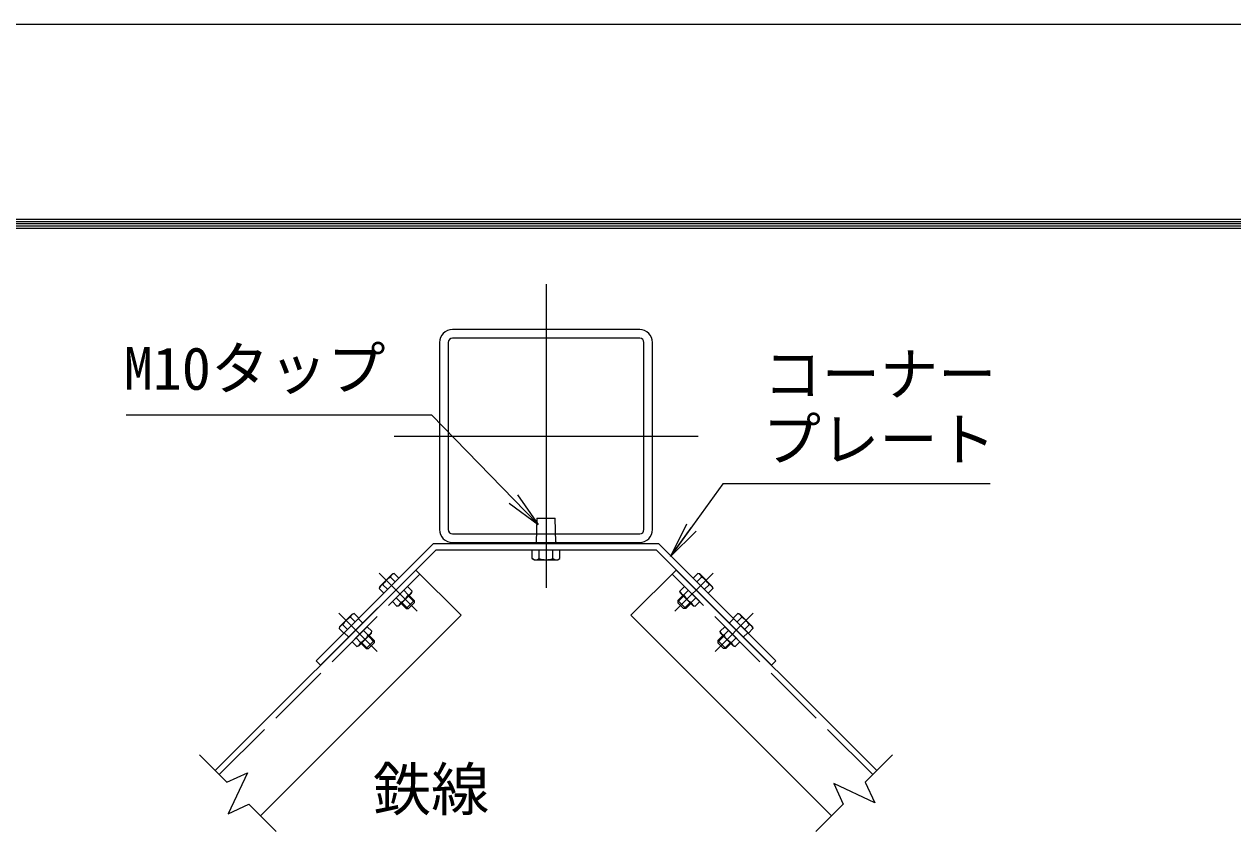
# Model space of a CAD drawing. Units: millimetres at full size; details may follow other scales. Extents: x -10500 to 10500, y -7425 to 7425.
# Drawn here: x 2103 to 5510, y 5142 to 7425 of the extents above; entities that cross this region are included whole.
import ezdxf
from ezdxf.enums import TextEntityAlignment as Align

# ---------------------------------------------------------------- set-up
doc = ezdxf.new("R2010")
doc.units = ezdxf.units.MM
doc.header["$LTSCALE"] = 30
doc.linetypes.add('DASHED', pattern=[7.5, 6, -1.5])
doc.linetypes.add('USER1', pattern=[50.8, 31.75, -6.35, 6.35, -6.35])
for name, color, linetype, lineweight in [('0-0_D-STR-TXT', 7, 'Continuous', 13), ('0-1_D-STR-DIM', 7, 'Continuous', 13), ('0-2_D-BMK', 2, 'USER1', 13), ('0-3_D-STR3', 3, 'Continuous', 13), ('0-7_D-STR1', 1, 'Continuous', 18), ('0-8_0', 7, 'Continuous', 18), ('0-C_D-TTL', 7, 'Continuous', 18)]:
    doc.layers.add(name, color=color, linetype=linetype, lineweight=lineweight)
doc.styles.add('ＭＳ ゴシック', font='')
doc.styles.get('ＭＳ ゴシック').set_extended_font_data('MS Gothic')

# ---------------------------------------------------------------- blocks, each defined once
blk = doc.blocks.new('_Open')
at = {"layer": '0-8_0'}
blk.add_line((-30, 5), (0, 0), dxfattribs=at)
blk.add_lwpolyline([(-30, -5), (0, 0), (-30, 0)], dxfattribs=at)

msp = doc.modelspace()

# ---------------------------------------------------------------- linework, layer by layer
at = {"layer": '0-0_D-STR-TXT'}
for points in [[(2390.45, 6323.2), (3251.8, 6323.2), (3550.27, 6015.83)], [(4826.22, 6128.99), (4072.64, 6128.99), (3926.22, 5925.54)]]:
    msp.add_lwpolyline(points, dxfattribs=at)
at = {"layer": '0-1_D-STR-DIM'}
for p, q in [((2597.4, 5364.75), (2674.75, 5287.39)), ((4551.01, 5364.75), (4473.65, 5287.39)), ((2674.75, 5287.39), (2732.53, 5314.34)), ((2732.53, 5314.34), (2678.65, 5198.78)), ((4500.6, 5229.62), (4385.04, 5283.5)), ((4385.04, 5283.5), (4411.98, 5225.72)), ((4473.65, 5287.39), (4500.6, 5229.62)), ((2678.65, 5198.78), (2736.43, 5225.72)), ((2736.43, 5225.72), (2813.78, 5148.37)), ((4411.98, 5225.72), (4334.63, 5148.37))]:
    msp.add_line(p, q, dxfattribs=at)
at = {"layer": '0-2_D-BMK'}
for p, q in [((3574.2, 6692.03), (3574.2, 5835.27)), ((3145.82, 6263.65), (4002.58, 6263.65)), ((3103.47, 5876.91), (3210.95, 5769.43)), ((4044.94, 5876.91), (3937.46, 5769.43)), ((2990.33, 5763.77), (3097.82, 5656.29)), ((4158.07, 5763.77), (4050.59, 5656.29))]:
    msp.add_line(p, q, dxfattribs=at)
at = {"layer": '0-3_D-STR3'}
for p, q in [((3548.2, 6031.65), (3546.2, 5963.65)), ((3548.2, 6031.65), (3600.2, 6031.65)), ((3256.75, 5960.45), (2926.21, 5629.91)), ((3264.2, 5942.45), (2938.93, 5617.18)), ((3256.75, 5960.45), (3891.66, 5960.45)), ((3534.94, 5918.07), (3534.94, 5942.45)), ((3534.94, 5942.45), (3613.46, 5942.45)), ((3546.2, 5960.45), (3602.2, 5960.45)), ((3554.57, 5918.07), (3554.57, 5942.45)), ((3593.83, 5918.07), (3593.83, 5942.45)), ((3613.46, 5918.07), (3613.46, 5942.45)), ((3541.2, 5914.45), (3534.94, 5918.07)), ((3541.2, 5914.45), (3607.2, 5914.45)), ((3607.2, 5914.45), (3613.46, 5918.07)), ((3141.17, 5874.85), (3105.53, 5839.21)), ((3159.57, 5863.27), (3117.11, 5820.81)), ((3148.95, 5852.66), (3135.93, 5865.68)), ((3141.17, 5874.85), (3146.55, 5876.29)), ((3159.57, 5863.27), (3146.55, 5876.29)), ((3988.84, 5863.27), (4001.86, 5876.29)), ((3988.84, 5863.27), (4031.3, 5820.81)), ((3999.45, 5852.66), (4012.48, 5865.68)), ((4007.24, 5874.85), (4001.86, 5876.29)), ((4007.24, 5874.85), (4042.88, 5839.21)), ((3105.53, 5839.21), (3104.09, 5833.84)), ((3117.11, 5820.81), (3104.09, 5833.84)), ((3127.72, 5831.43), (3114.7, 5844.45)), ((3183.61, 5839.23), (3141.15, 5796.77)), ((3172.99, 5828.62), (3186.02, 5815.59)), ((3183.61, 5839.23), (3196.63, 5826.21)), ((3195.19, 5820.83), (3196.63, 5826.21)), ((3964.8, 5839.23), (3951.78, 5826.21)), ((3953.22, 5820.83), (3951.78, 5826.21)), ((3975.41, 5828.62), (3962.39, 5815.59)), ((3964.8, 5839.23), (4007.26, 5796.77)), ((4020.68, 5831.43), (4033.71, 5844.45)), ((4031.3, 5820.81), (4044.32, 5833.84)), ((4042.88, 5839.21), (4044.32, 5833.84)), ((3141.15, 5796.77), (3154.17, 5783.75)), ((3151.77, 5807.39), (3164.79, 5794.36)), ((3195.19, 5820.83), (3159.55, 5785.19)), ((3166.06, 5791.7), (3180.2, 5777.55)), ((3168.18, 5793.82), (3184.44, 5777.55)), ((3202.83, 5800.18), (3180.2, 5777.55)), ((3186.56, 5812.2), (3202.83, 5795.94)), ((3202.83, 5793.39), (3186.99, 5777.55)), ((3188.68, 5814.32), (3202.83, 5800.18)), ((3202.83, 5800.18), (3202.83, 5793.39)), ((3959.72, 5814.32), (3945.58, 5800.18)), ((3961.84, 5812.2), (3945.58, 5795.94)), ((3945.58, 5800.18), (3945.58, 5793.39)), ((3945.58, 5800.18), (3968.21, 5777.55)), ((3945.58, 5793.39), (3961.42, 5777.55)), ((3953.22, 5820.83), (3988.86, 5785.19)), ((3980.23, 5793.82), (3963.97, 5777.55)), ((3982.35, 5791.7), (3968.21, 5777.55)), ((3996.64, 5807.39), (3983.62, 5794.36)), ((4007.26, 5796.77), (3994.23, 5783.75)), ((3028.03, 5761.72), (2992.39, 5726.08)), ((3028.03, 5761.72), (3033.41, 5763.16)), ((3046.43, 5750.13), (3033.41, 5763.16)), ((3159.55, 5785.19), (3154.17, 5783.75)), ((3180.2, 5777.55), (3186.99, 5777.55)), ((3968.21, 5777.55), (3961.42, 5777.55)), ((3988.86, 5785.19), (3994.23, 5783.75)), ((4101.98, 5750.13), (4115, 5763.16)), ((4120.38, 5761.72), (4115, 5763.16)), ((4120.38, 5761.72), (4156.02, 5726.08)), ((2992.39, 5726.08), (2990.95, 5720.7)), ((3014.59, 5718.29), (3001.57, 5731.31)), ((3046.43, 5750.13), (3003.97, 5707.68)), ((3035.82, 5739.52), (3022.79, 5752.54)), ((3070.47, 5726.09), (3028.01, 5683.64)), ((3045, 5748.7), (3057.73, 5735.98)), ((3070.47, 5726.09), (3083.49, 5713.07)), ((4077.94, 5726.09), (4064.91, 5713.07)), ((4077.94, 5726.09), (4120.39, 5683.64)), ((4103.41, 5748.7), (4090.68, 5735.98)), ((4101.98, 5750.13), (4144.43, 5707.68)), ((4112.59, 5739.52), (4125.61, 5752.54)), ((4133.82, 5718.29), (4146.84, 5731.31)), ((4156.02, 5726.08), (4157.46, 5720.7)), ((3003.97, 5707.68), (2990.95, 5720.7)), ((3005.4, 5709.11), (3018.13, 5696.38)), ((3038.63, 5694.25), (3051.65, 5681.23)), ((3082.05, 5707.69), (3046.41, 5672.05)), ((3059.86, 5715.48), (3072.88, 5702.46)), ((3073.43, 5699.07), (3089.69, 5682.8)), ((3075.55, 5701.19), (3089.69, 5687.04)), ((3082.05, 5707.69), (3083.49, 5713.07)), ((4072.86, 5701.19), (4058.72, 5687.04)), ((4074.98, 5699.07), (4058.72, 5682.8)), ((4066.35, 5707.69), (4064.91, 5713.07)), ((4066.35, 5707.69), (4101.99, 5672.05)), ((4088.55, 5715.48), (4075.53, 5702.46)), ((4109.78, 5694.25), (4096.76, 5681.23)), ((4143, 5709.11), (4130.28, 5696.38)), ((4144.43, 5707.68), (4157.46, 5720.7)), ((3028.01, 5683.64), (3041.04, 5670.61)), ((3046.41, 5672.05), (3041.04, 5670.61)), ((3052.92, 5678.56), (3067.06, 5664.42)), ((3055.04, 5680.68), (3071.3, 5664.42)), ((3089.69, 5687.04), (3067.06, 5664.42)), ((3067.06, 5664.42), (3073.85, 5664.42)), ((3089.69, 5680.26), (3073.85, 5664.42)), ((3089.69, 5687.04), (3089.69, 5680.26)), ((4058.72, 5687.04), (4058.72, 5680.26)), ((4058.72, 5687.04), (4081.35, 5664.42)), ((4058.72, 5680.26), (4074.56, 5664.42)), ((4081.35, 5664.42), (4074.56, 5664.42)), ((4093.37, 5680.68), (4077.1, 5664.42)), ((4095.49, 5678.56), (4081.35, 5664.42)), ((4101.99, 5672.05), (4107.37, 5670.61)), ((4120.39, 5683.64), (4107.37, 5670.61)), ((2926.21, 5629.91), (2938.93, 5617.18))]:
    msp.add_line(p, q, dxfattribs=at)
for points in [[(3546.2, 5963.65), (3602.2, 5963.65), (3600.2, 6031.65)], [(3264.2, 5942.45), (3884.2, 5942.45), (4209.47, 5617.18)], [(3891.66, 5960.45), (4222.2, 5629.91), (4209.47, 5617.18)]]:
    msp.add_lwpolyline(points, dxfattribs=at)
for centre, radius, start, end in [((3546.2, 5962.05), 1.6, 90, 270), ((3602.2, 5962.05), 1.6, 270, 90), ((3544.76, 5932.41), 17.38, 235.61575, 304.38425), ((3574.2, 5979.99), 64.96, 252.41205, 287.58795), ((3603.65, 5932.41), 17.38, 235.61575, 304.38425), ((3158.8, 5821.58), 49.68, 117.4121, 152.5879), ((3148.99, 5863.23), 13.29, 100.61585, 169.38415), ((3999.41, 5863.23), 13.29, 10.61585, 79.38415), ((3989.61, 5821.58), 49.68, 27.4121, 62.5879), ((3117.15, 5831.39), 13.29, 100.61585, 169.38415), ((3183.57, 5828.66), 13.29, 280.61585, 349.38415), ((3964.84, 5828.66), 13.29, 190.61585, 259.38415), ((4031.26, 5831.39), 13.29, 10.61585, 79.38415), ((3151.73, 5796.81), 13.29, 280.61585, 349.38415), ((3141.92, 5838.46), 49.68, 297.4121, 332.5879), ((4006.49, 5838.46), 49.68, 207.4121, 242.5879), ((3996.68, 5796.81), 13.29, 190.61585, 259.38415), ((3035.86, 5750.09), 13.29, 100.61585, 169.38415), ((4112.55, 5750.09), 13.29, 10.61585, 79.38415), ((3004.01, 5718.25), 13.29, 100.61585, 169.38415), ((3045.67, 5708.44), 49.68, 117.4121, 152.5879), ((4102.74, 5708.44), 49.68, 27.4121, 62.5879), ((4144.39, 5718.25), 13.29, 10.61585, 79.38415), ((3028.78, 5725.33), 49.68, 297.4121, 332.5879), ((3070.43, 5715.52), 13.29, 280.61585, 349.38415), ((4077.98, 5715.52), 13.29, 190.61585, 259.38415), ((4119.63, 5725.33), 49.68, 207.4121, 242.5879), ((3038.59, 5683.68), 13.29, 280.61585, 349.38415), ((4109.82, 5683.68), 13.29, 190.61585, 259.38415)]:
    msp.add_arc(centre, radius, start, end, dxfattribs=at)
at = {"layer": '0-7_D-STR1'}
for p, q in [((3838.2, 6563.65), (3310.2, 6563.65)), ((3274.2, 6527.65), (3274.2, 5999.65)), ((3298.2, 6527.65), (3298.2, 5999.65)), ((3838.2, 6539.65), (3310.2, 6539.65)), ((3850.2, 5999.65), (3850.2, 6527.65)), ((3874.2, 5999.65), (3874.2, 6527.65)), ((3310.2, 5987.65), (3838.2, 5987.65)), ((3310.2, 5963.65), (3838.2, 5963.65)), ((2641.95, 5320.2), (3207.64, 5885.88)), ((3207.64, 5885.88), (3334.91, 5758.6)), ((3940.77, 5885.88), (3813.49, 5758.6)), ((4506.46, 5320.2), (3940.77, 5885.88)), ((2769.23, 5192.92), (3334.91, 5758.6)), ((4379.18, 5192.92), (3813.49, 5758.6))]:
    msp.add_line(p, q, dxfattribs=at)
at = {"layer": '0-7_D-STR1', "linetype": 'DASHED'}
for p, q in [((2653.26, 5308.88), (3218.95, 5874.57)), ((4495.14, 5308.88), (3929.46, 5874.57))]:
    msp.add_line(p, q, dxfattribs=at)
at = {"layer": '0-7_D-STR1'}
for centre, radius, start, end in [((3310.2, 6527.65), 36, 90, 180), ((3838.2, 6527.65), 36, 0, 90), ((3310.2, 6527.65), 12, 90, 180), ((3838.2, 6527.65), 12, 0, 90), ((3310.2, 5999.65), 36, 180, 270), ((3310.2, 5999.65), 12, 180, 270), ((3838.2, 5999.65), 36, 270, 0), ((3838.2, 5999.65), 12, 270, 0)]:
    msp.add_arc(centre, radius, start, end, dxfattribs=at)
at = {"layer": '0-C_D-TTL', "color": 2}
msp.add_lwpolyline([(-10500, 7425), (10500, 7425), (10500, -7425), (-10500, -7425)], close=True, dxfattribs=at)
at = {"layer": '0-C_D-TTL'}
for points in [[(-9825, 6875), (9825, 6875), (9825, -6875), (-9825, -6875)], [(-9818.75, 6868.75), (9818.75, 6868.75), (9818.75, -6868.75), (-9818.75, -6868.75)], [(-9812.5, 6862.5), (9812.5, 6862.5), (9812.5, -6862.5), (-9812.5, -6862.5)], [(-9806.25, 6856.25), (9806.25, 6856.25), (9806.25, -6856.25), (-9806.25, -6856.25)], [(-9800, 6850), (9800, 6850), (9800, -6850), (-9800, -6850)]]:
    msp.add_lwpolyline(points, close=True, dxfattribs=at)

# ---------------------------------------------------------------- block references
at = {"layer": '0-0_D-STR-TXT', "xscale": 3.333333, "yscale": 3.333333}
for p, rotation in [((3551.66, 6014.39), 314.15841), ((3925.05, 5923.92), 234.25841)]:
    msp.add_blockref('_Open', p, dxfattribs=dict(at, rotation=rotation))

# ---------------------------------------------------------------- texts
at = {"layer": '0-0_D-STR-TXT', "style": 'ＭＳ ゴシック'}
for s, p in [('M10タップ', (2384.1, 6358.01)), ('コーナー', (4187.26, 6341.98)), ('プレート', (4185.35, 6158.24)), ('鉄線', (3086.31, 5171.51))]:
    msp.add_text(s, height=120.3, dxfattribs=at).set_placement(p, align=Align.BOTTOM_LEFT)

doc.saveas('drawing.dxf')
